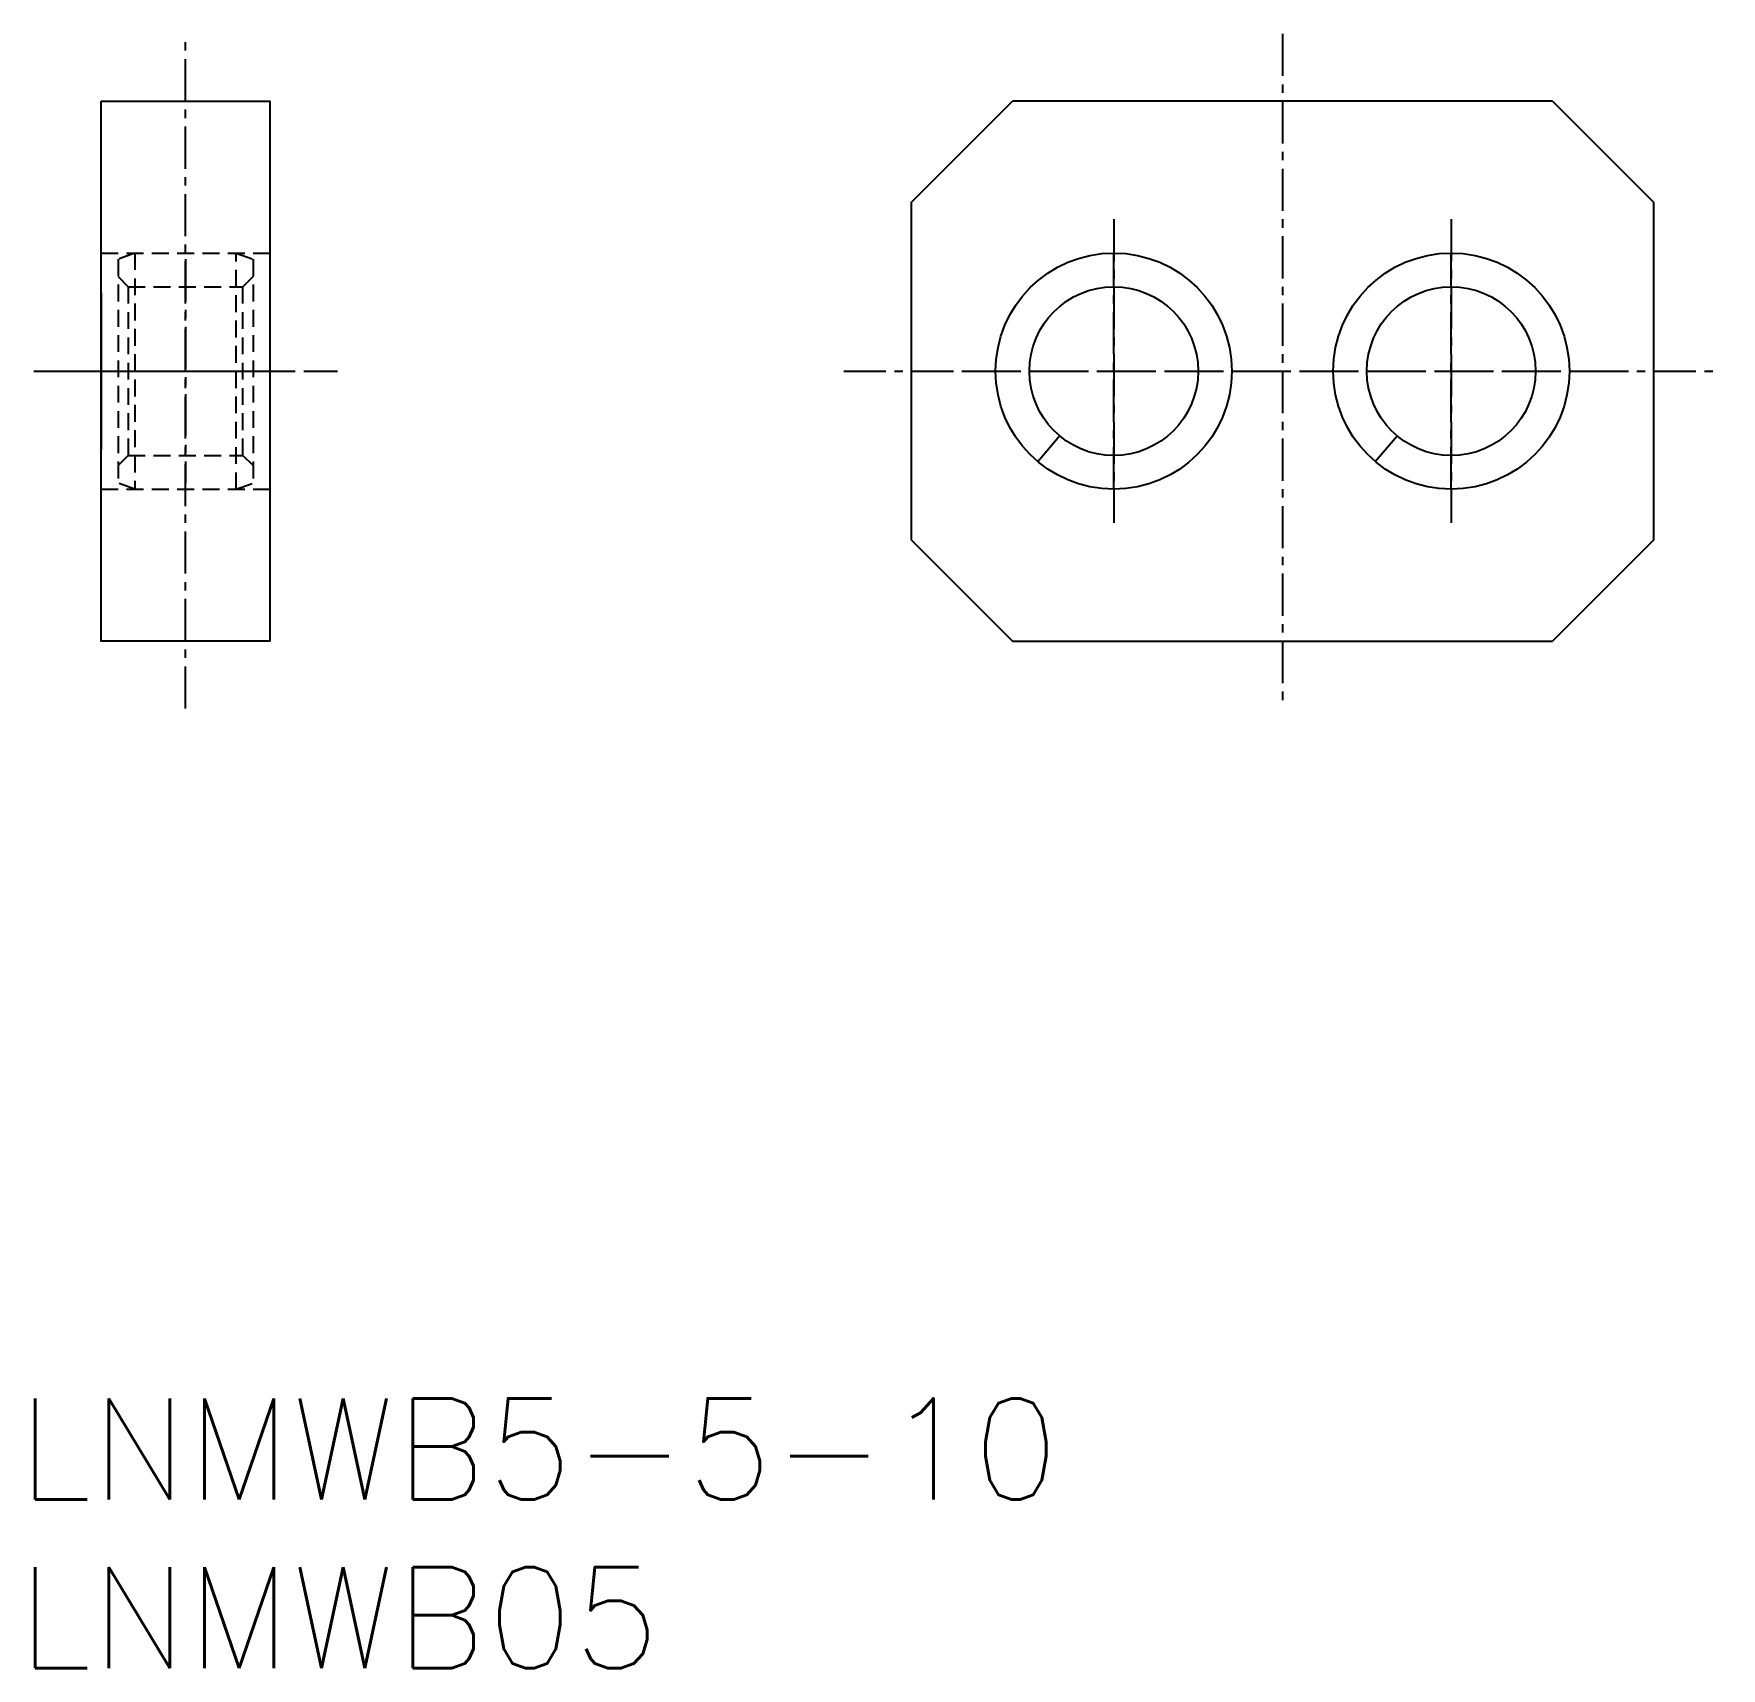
# Model space of a CAD drawing. Extents: x 111.4 to 161.4, y 60.4 to 108.9.
import ezdxf
from ezdxf.enums import TextEntityAlignment as Align

# ---------------------------------------------------------------- set-up
doc = ezdxf.new("R2010")
doc.units = 0
doc.header["$MEASUREMENT"] = 0
doc.linetypes.add('CENTER', pattern=[2, 1.25, -0.25, 0.25, -0.25])
doc.linetypes.add('DASHED', pattern=[0.75, 0.5, -0.25])
doc.layers.get('0').update_dxf_attribs({"linetype": 'CONTINUOUS'})
doc.layers.add('CENTER', color=1, linetype='CENTER')
doc.styles.get("Standard").update_dxf_attribs({"font": 'txt.shx', "bigfont": 'extfont.shx'})

msp = doc.modelspace()

# ---------------------------------------------------------------- linework, layer by layer
at = {"color": 7, "linetype": 'Continuous'}
for p, q in [((137.371, 103.887), (140.371, 106.887)), ((156.371, 106.887), (140.371, 106.887)), ((156.371, 106.887), (159.371, 103.887)), ((137.371, 103.887), (137.371, 93.887)), ((159.371, 93.887), (159.371, 103.887)), ((113.371, 101.205), (113.371, 96.569)), ((118.371, 101.205), (118.371, 96.569)), ((115.871, 97.387), (115.871, 97.387)), ((141.121, 96.206), (141.764, 96.972)), ((151.121, 96.206), (151.764, 96.972)), ((137.371, 93.887), (140.371, 90.887)), ((159.371, 93.887), (156.371, 90.887)), ((140.371, 90.887), (156.371, 90.887))]:
    msp.add_line(p, q, dxfattribs=at)
at = {"linetype": 'DASHED'}
for p, q in [((113.371, 102.387), (118.371, 102.387)), ((114.371, 102.387), (113.871, 102.205)), ((113.871, 102.205), (113.871, 95.569)), ((114.371, 102.387), (114.371, 95.387)), ((117.371, 95.387), (117.371, 102.387)), ((117.371, 102.387), (117.871, 102.205)), ((117.871, 102.205), (117.871, 95.569)), ((113.871, 101.687), (114.171, 101.387)), ((117.871, 101.687), (117.571, 101.387)), ((114.171, 101.387), (114.171, 96.387)), ((114.171, 101.387), (117.571, 101.387)), ((117.571, 96.387), (117.571, 101.387)), ((113.871, 96.087), (114.171, 96.387)), ((114.171, 96.387), (117.571, 96.387)), ((114.771, 96.387), (114.771, 96.387)), ((117.871, 96.087), (117.571, 96.387)), ((114.371, 95.387), (113.871, 95.569)), ((117.371, 95.387), (117.871, 95.569)), ((113.371, 95.387), (118.371, 95.387))]:
    msp.add_line(p, q, dxfattribs=at)
at = {"color": 3, "linetype": 'DASHED'}
msp.add_line((115.371, 96.387), (115.371, 96.387), dxfattribs=at)
at = {"color": 7, "linetype": 'Continuous'}
msp.add_lwpolyline([(113.371, 106.887), (118.371, 106.887), (118.371, 90.887), (113.371, 90.887)], close=True, dxfattribs=at)
for centre, radius in [((143.371, 98.887), 3.5), ((153.371, 98.887), 3.5), ((143.371, 98.887), 2.5), ((153.371, 98.887), 2.5)]:
    msp.add_circle(centre, radius, dxfattribs=at)
at = {"layer": 'CENTER', "color": 1, "linetype": 'CENTER'}
for p, q in [((115.871, 88.887), (115.871, 108.887)), ((148.371, 108.887), (148.371, 88.887)), ((143.371, 103.387), (143.371, 94.387)), ((153.371, 103.387), (153.371, 94.387)), ((115.871, 102.205), (115.871, 95.569)), ((143.371, 95.387), (143.371, 102.387)), ((153.371, 95.387), (153.371, 102.387)), ((111.371, 98.887), (120.371, 98.887)), ((112.452, 98.887), (118.871, 98.887)), ((135.371, 98.887), (161.371, 98.887)), ((138.871, 98.887), (147.871, 98.887)), ((148.871, 98.887), (157.871, 98.887))]:
    msp.add_line(p, q, dxfattribs=at)

# ---------------------------------------------------------------- texts
at = {"color": 7, "linetype": 'Continuous'}
for s, p in [('LNMWB5-5-10', (110.899, 66.942)), ('LNMWB05', (110.899, 61.942))]:
    msp.add_text(s, height=3, dxfattribs=at).set_placement(p, align=Align.MIDDLE_LEFT)

doc.saveas('drawing.dxf')
